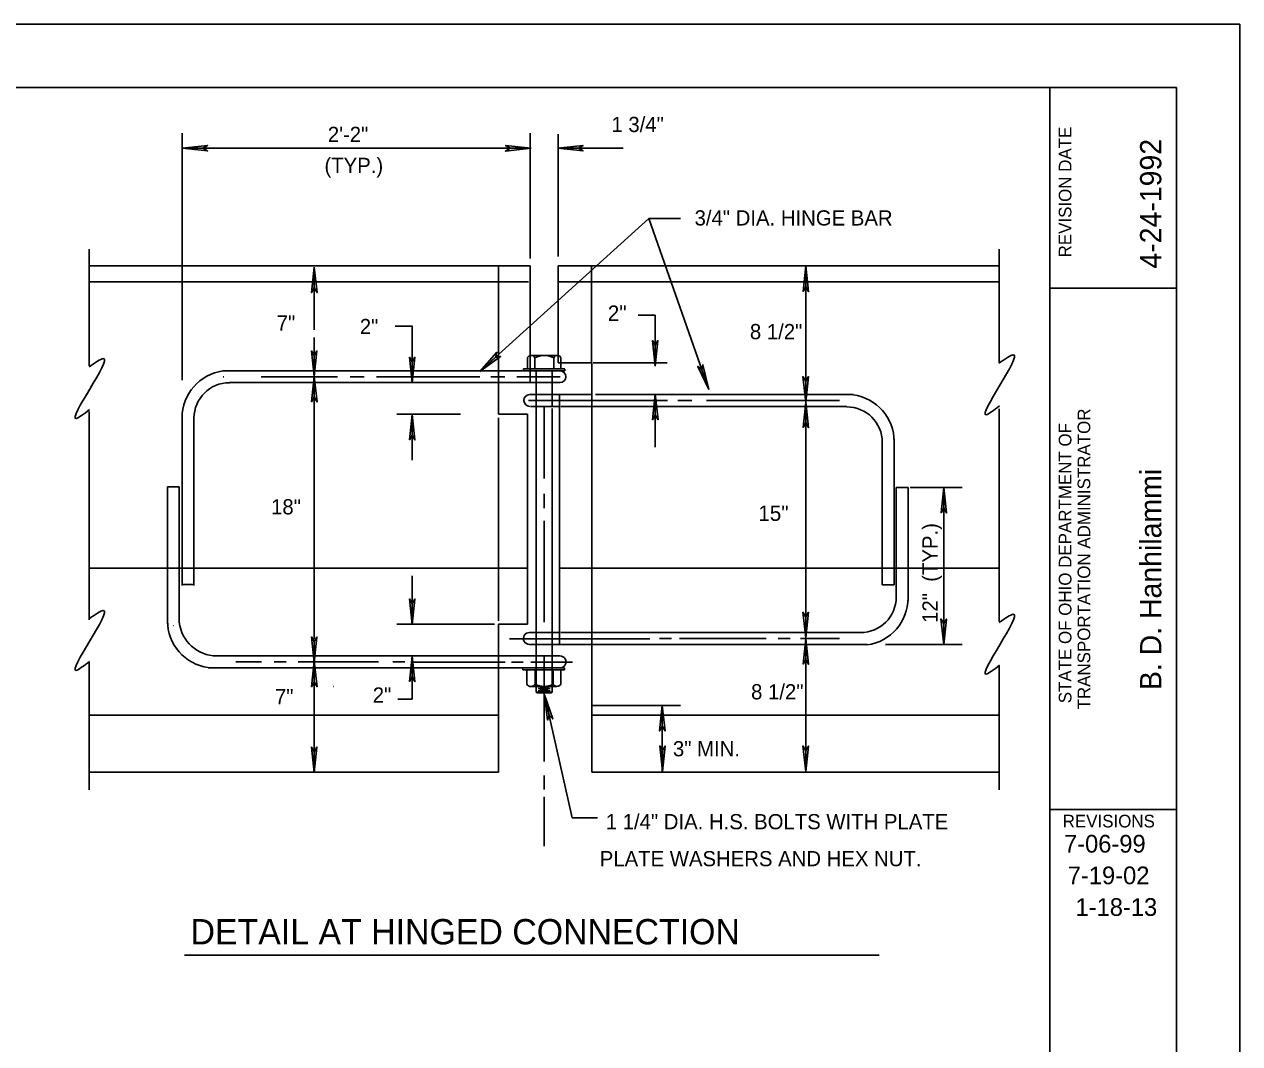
# Model space of a CAD drawing. Extents: x 0 to 34, y 0 to 22.
# Drawn here: x 24.4 to 34, y 13.95 to 22 of the extents above; entities that cross this region are included whole.
import ezdxf

# ---------------------------------------------------------------- set-up
doc = ezdxf.new("R2010")
doc.units = 0
for name, color, linetype in [('SH_Border', 7, 'Continuous'), ('SH_Cut_Line', 7, 'Continuous'), ('SH_Data', 7, 'Continuous'), ('ST_Details', 7, 'Continuous'), ('ST_Text', 7, 'Continuous')]:
    doc.layers.add(name, color=color, linetype=linetype)

msp = doc.modelspace()

# ---------------------------------------------------------------- linework, layer by layer
at = {"layer": 'SH_Border'}
for p, q in [((32.5, 0.5), (32.5, 21.5)), ((32.5, 19.9164), (33.5, 19.9164)), ((32.5, 15.7956), (33.5, 15.7956))]:
    msp.add_line(p, q, dxfattribs=at)
msp.add_lwpolyline([(2, 21.5), (33.5, 21.5), (33.5, 0.5), (2, 0.5)], close=True, dxfattribs=at)
at = {"layer": 'SH_Cut_Line'}
msp.add_lwpolyline([(0, 0), (34, 0), (34, 22), (0, 22)], close=True, dxfattribs=at)
at = {"layer": 'ST_Details'}
for p, q in [((24.9126, 20.2245), (24.9126, 19.3009)), ((32.1002, 20.2245), (32.1002, 19.3234)), ((24.9126, 20.0905), (28.3972, 20.0905)), ((28.1471, 20.0905), (28.1471, 19.175)), ((28.3972, 20.0905), (28.3972, 19.1686)), ((28.616, 20.0905), (32.1002, 20.0905)), ((28.616, 20.0905), (28.616, 19.3252)), ((28.8814, 20.0905), (28.8814, 19.3252)), ((24.9126, 19.9655), (28.3829, 19.9655)), ((28.616, 19.9655), (32.1002, 19.9655)), ((28.3738, 19.2761), (28.3738, 19.3645)), ((28.4018, 19.3835), (28.6123, 19.3835)), ((28.4339, 19.365), (28.4339, 19.2767)), ((28.5823, 19.3651), (28.5823, 19.3097)), ((28.5823, 19.329), (28.5823, 19.2767)), ((28.616, 19.3257), (28.8819, 19.3257)), ((28.639, 19.3646), (28.639, 19.3285)), ((28.639, 19.3265), (28.639, 19.277)), ((28.8819, 19.3257), (28.8819, 19.0756)), ((25.9697, 19.2615), (28.3418, 19.2615)), ((25.9725, 19.2155), (25.9769, 19.2155)), ((28.0861, 19.2155), (28.1949, 19.2155)), ((28.291, 19.2155), (28.6329, 19.2155)), ((28.3424, 19.2615), (28.3944, 19.2615)), ((28.343, 19.2767), (28.343, 19.2617)), ((28.343, 19.2767), (28.3935, 19.2767)), ((28.3738, 19.277), (28.3738, 19.2758)), ((28.3963, 19.2767), (28.4445, 19.2767)), ((28.3967, 19.2615), (28.6692, 19.2615)), ((28.3977, 19.2615), (28.3991, 19.2615)), ((28.4003, 19.2611), (28.3999, 19.2611)), ((28.4054, 19.2767), (28.6692, 19.2767)), ((28.4439, 19.1686), (28.4439, 19.2614)), ((28.5689, 19.1686), (28.5689, 19.2615)), ((28.6698, 19.2758), (28.6698, 19.2629)), ((26.0212, 19.1686), (28.5692, 19.1686)), ((28.1435, 19.1686), (28.6322, 19.1686)), ((28.1471, 19.1662), (28.1471, 18.9185)), ((28.444, 19.1675), (28.444, 19.0752)), ((28.5689, 19.1686), (28.5689, 19.1686)), ((28.5692, 19.1679), (28.5692, 19.0753)), ((28.3945, 19.0753), (28.8819, 19.0753)), ((28.4439, 18.9811), (28.4439, 19.0681)), ((28.543, 19.0753), (28.8819, 19.0753)), ((28.5707, 19.0734), (28.5707, 19.0734)), ((28.5707, 19.0734), (28.5707, 18.9852)), ((28.6291, 19.0753), (28.6291, 17.0969)), ((28.8819, 19.0762), (28.8819, 19.0753)), ((28.8819, 19.075), (28.8819, 17.1041)), ((28.9125, 19.0753), (30.9484, 19.0753)), ((24.9126, 18.9405), (24.9126, 17.296)), ((28.1471, 18.9185), (28.3752, 18.9185)), ((28.3752, 18.9185), (28.3752, 17.26)), ((28.3975, 18.9811), (28.6303, 18.9811)), ((28.444, 18.9781), (28.444, 17.1925)), ((28.5066, 18.9795), (28.5066, 18.412)), ((28.5707, 18.9852), (28.5637, 18.9852)), ((28.5689, 18.9638), (28.5689, 17.1933)), ((28.6243, 18.9811), (28.6298, 18.9811)), ((28.6371, 18.9811), (30.8969, 18.9811)), ((32.1002, 18.963), (32.1002, 17.281)), ((25.6472, 18.8913), (25.6472, 17.5653)), ((25.7409, 18.888), (25.7409, 17.5653)), ((28.1467, 18.8905), (28.1467, 17.2859)), ((31.2709, 18.7256), (31.2709, 17.5708)), ((31.1771, 18.714), (31.1771, 17.5708)), ((25.5306, 18.3446), (25.5306, 17.2655)), ((25.5306, 18.3446), (25.6244, 18.3446)), ((25.6244, 18.3446), (25.6244, 17.2717)), ((31.2869, 18.3415), (31.2869, 17.457)), ((31.2869, 18.3415), (31.3807, 18.3415)), ((31.3807, 18.3415), (31.3807, 17.446)), ((28.5066, 18.289), (28.5066, 18.1777)), ((28.5066, 18.0774), (28.5066, 17.276)), ((24.9126, 17.7038), (28.3764, 17.7038)), ((28.6297, 17.7038), (32.1002, 17.7038)), ((25.6472, 17.574), (25.7409, 17.574)), ((31.1771, 17.5708), (31.2709, 17.5708)), ((28.1471, 17.2615), (28.3752, 17.2615)), ((28.1471, 17.2612), (28.1471, 16.0906)), ((28.3908, 17.194), (28.6289, 17.194)), ((28.444, 17.1874), (28.444, 17.1059)), ((28.5689, 17.1866), (28.5689, 17.1088)), ((28.6371, 17.194), (31.0067, 17.194)), ((28.39, 17.1002), (28.8819, 17.1002)), ((28.444, 17.1014), (28.444, 17.1006)), ((28.444, 17.0999), (28.444, 17.0084)), ((28.5689, 17.1021), (28.5689, 17.1006)), ((28.5692, 17.1006), (28.5692, 17.0084)), ((28.8819, 17.1002), (28.8819, 16.0904)), ((28.8836, 17.1002), (31.0582, 17.1002)), ((25.9195, 17.0095), (28.147, 17.0095)), ((28.1489, 17.0095), (28.4447, 17.0095)), ((28.444, 17.0035), (28.444, 16.8632)), ((28.4447, 17.0095), (28.6311, 17.0095)), ((28.5692, 17.003), (28.5692, 16.7688)), ((24.9126, 16.966), (24.9126, 15.9519)), ((25.854, 16.9145), (28.3838, 16.9145)), ((28.1471, 16.9145), (28.6378, 16.9145)), ((28.2494, 16.9609), (28.341, 16.9609)), ((28.3394, 16.899), (28.3394, 16.914)), ((28.3394, 16.899), (28.6677, 16.899)), ((28.6375, 16.899), (28.3704, 16.899)), ((28.3704, 16.899), (28.3704, 16.7859)), ((28.4007, 16.96), (28.7314, 16.96)), ((28.4355, 16.8992), (28.4355, 16.7859)), ((28.5781, 16.8985), (28.5781, 16.7859)), ((28.6368, 16.9145), (28.6679, 16.9145)), ((28.6375, 16.7882), (28.6375, 16.899)), ((28.6677, 16.899), (28.6677, 16.914)), ((32.1002, 16.9343), (32.1002, 15.9519)), ((28.444, 16.8632), (28.444, 16.7694)), ((28.3704, 16.786), (28.3704, 16.7859)), ((28.4019, 16.768), (28.608, 16.768)), ((28.444, 16.768), (28.444, 16.7245)), ((28.444, 16.7245), (28.4504, 16.7183)), ((28.5692, 16.7245), (28.444, 16.7245)), ((28.5644, 16.7183), (28.4504, 16.7183)), ((28.5533, 16.753), (28.4582, 16.753)), ((28.5533, 16.7345), (28.4587, 16.7345)), ((28.4866, 16.7614), (28.4722, 16.7614)), ((28.5379, 16.744), (28.4727, 16.744)), ((28.4829, 16.7614), (28.5398, 16.7614)), ((28.5398, 16.7614), (28.5407, 16.7614)), ((28.5692, 16.7245), (28.5644, 16.7183)), ((28.5692, 16.768), (28.5692, 16.7245)), ((28.6375, 16.7889), (28.6375, 16.7858)), ((28.6375, 16.7858), (28.6375, 16.7858)), ((28.6375, 16.7858), (28.6375, 16.7857)), ((24.9126, 16.5406), (28.1465, 16.5406)), ((28.8819, 16.5406), (32.1002, 16.5406)), ((24.9126, 16.0906), (28.1471, 16.0906)), ((28.8819, 16.0906), (32.1002, 16.0906))]:
    msp.add_line(p, q, dxfattribs=at)
for centre, radius, start, end in [((28.404, 19.35), 0.0335, 102.85428, 154.99735), ((28.404, 19.35), 0.0335, 26.68431, 101.53669), ((28.5081, 19.2266), 0.1569, 61.73624, 118.18233), ((26.0209, 18.8913), 0.3737, 97.86935, 179.99274), ((28.6322, 19.215), 0.0464, 270.01919, 88.663), ((26.0212, 18.888), 0.2803, 90, 180), ((28.3932, 19.0282), 0.0471, 91.77513, 271.52077), ((30.8972, 18.702), 0.3737, 0.00726, 82.13065), ((30.8968, 18.6969), 0.2803, 0, 90), ((31.0067, 17.4742), 0.2803, 270, 360), ((31.007, 17.4671), 0.3737, 277.86935, 359.99274), ((25.9052, 17.2873), 0.3737, 180.00726, 262.13065), ((25.9045, 17.2963), 0.3302, 187.90419, 188.59692), ((25.9234, 17.3107), 0.3012, 186.74105, 269.27009), ((28.39, 17.1471), 0.0469, 88.47247, 269.78916), ((28.6319, 16.962), 0.0475, 266.76227, 266.78113)]:
    msp.add_arc(centre, radius, start, end, dxfattribs=at)
for centre, major_axis, ratio, start_param, end_param in [((28.6107, 19.3531), (-0.0287, 0.0113), 0.989835, 4.904741, 6.264457), ((28.6107, 19.3531), (-0.0287, 0.0113), 0.989835, 3.908711, 4.893587), ((28.6309, 16.962), (0, -0.0476), 0.998249, 0.001757, 3.157409), ((28.4037, 16.8057), (-0.033, -0.0204), 0.959037, 6.264731, 8.296882), ((28.5063, 16.9225), (0.1372, -0.0713), 0.995175, 4.713519, 5.673039), ((28.6078, 16.8018), (0.0161, -0.0297), 0.990774, 4.695138, 6.88027)]:
    msp.add_ellipse(centre, major_axis=major_axis, ratio=ratio, start_param=start_param, end_param=end_param, dxfattribs=at)
for points in [[(32.1002, 19.3234), (32.2112, 19.3884), (31.9982, 18.9154), (32.1027, 18.9859)], [(24.9126, 19.2934), (25.0236, 19.3584), (24.8106, 18.8854), (24.9151, 18.9559)], [(24.9126, 17.3035), (25.0236, 17.3685), (24.8106, 16.8955), (24.9151, 16.966)], [(32.1002, 17.2735), (32.2112, 17.3385), (31.9982, 16.8655), (32.1027, 16.936)]]:
    msp.add_spline(points, degree=3, dxfattribs=at)
at = {"layer": 'ST_Text'}
for p, q in [((25.6472, 21.1405), (25.6472, 19.1882)), ((28.3972, 21.1405), (28.3972, 20.1494)), ((28.616, 21.133), (28.616, 20.1644)), ((25.6472, 21.0204), (28.4028, 21.0204)), ((25.8121, 21.0204), (25.6472, 21.0204)), ((28.2379, 21.0204), (28.4028, 21.0204)), ((28.613, 21.0204), (29.1311, 21.0204)), ((28.7779, 21.0204), (28.613, 21.0204)), ((28.0104, 19.2665), (29.3339, 20.4656)), ((29.8064, 19.1135), (29.3339, 20.4656)), ((29.3339, 20.4656), (29.5827, 20.4656)), ((26.6907, 20.0818), (26.6907, 19.585)), ((26.6907, 19.9169), (26.6907, 20.0818)), ((30.5728, 20.0905), (30.5728, 19.3683)), ((30.5728, 19.9255), (30.5728, 20.0905)), ((29.2493, 19.7021), (29.3844, 19.7021)), ((29.3844, 19.7021), (29.3844, 19.2999)), ((27.3289, 19.6162), (27.4641, 19.6162)), ((27.4641, 19.6165), (27.4641, 19.2032)), ((26.6907, 19.5265), (26.6907, 19.2183)), ((29.3844, 19.4648), (29.3844, 19.2999)), ((30.5728, 19.4249), (30.5728, 19.0155)), ((26.6907, 19.3832), (26.6907, 19.2183)), ((27.4641, 19.3329), (27.4641, 19.168)), ((28.1216, 19.3673), (27.9994, 19.2566)), ((28.8937, 19.3264), (29.4779, 19.3264)), ((26.2708, 19.2155), (26.8732, 19.2155)), ((26.6907, 19.2183), (26.6907, 17.1442)), ((26.6907, 19.0534), (26.6907, 19.2183)), ((26.9736, 19.2155), (27.086, 19.2155)), ((27.1814, 19.2155), (27.9982, 19.2155)), ((29.752, 19.2691), (29.8064, 19.1135)), ((30.5728, 19.1805), (30.5728, 19.0155)), ((28.3826, 19.028), (29.4798, 19.028)), ((29.3844, 18.9117), (29.3844, 19.0766)), ((29.3844, 19.0733), (29.3844, 18.658)), ((29.5617, 19.028), (29.6729, 19.028)), ((29.788, 19.028), (30.8401, 19.028)), ((30.5728, 19.0155), (30.5728, 17.9445)), ((30.5728, 18.8506), (30.5728, 19.0155)), ((27.3439, 18.9185), (27.8464, 18.9185)), ((27.4641, 18.9179), (27.4641, 18.5575)), ((27.4641, 18.753), (27.4641, 18.9179)), ((31.3971, 18.3415), (31.8088, 18.3415)), ((31.6624, 18.1765), (31.6624, 18.3415)), ((31.6626, 18.3408), (31.6626, 17.1002)), ((26.6907, 18.0439), (26.6907, 17.961)), ((30.5728, 17.9905), (30.5728, 17.1533)), ((26.6907, 17.9461), (26.6907, 17.9083)), ((27.4641, 17.643), (27.4641, 17.26)), ((27.4641, 17.4226), (27.4641, 17.2577)), ((30.5728, 17.3182), (30.5728, 17.1533)), ((27.3439, 17.2605), (28.1157, 17.2605)), ((31.6626, 17.2651), (31.6626, 17.1002)), ((26.6907, 17.1368), (26.6907, 16.9581)), ((26.6907, 17.123), (26.6907, 16.9581)), ((28.2332, 17.1453), (29.3408, 17.1453)), ((29.4179, 17.1471), (29.5116, 17.1471)), ((29.5767, 17.1471), (30.261, 17.1471)), ((30.3554, 17.1471), (30.4501, 17.1471)), ((30.5307, 17.1471), (30.8401, 17.1471)), ((30.5728, 17.1458), (30.5728, 16.4846)), ((30.5728, 16.9809), (30.5728, 17.1458)), ((31.2034, 17.1002), (31.8088, 17.1002)), ((27.4641, 16.8437), (27.4641, 17.0086)), ((27.4641, 17.0085), (27.4641, 16.6683)), ((28.5066, 17.0096), (28.5066, 16.1753)), ((26.0724, 16.9627), (26.2744, 16.9627)), ((26.3744, 16.9627), (26.4681, 16.9627)), ((26.565, 16.9627), (27.199, 16.9627)), ((26.6907, 16.4773), (26.6907, 16.9581)), ((27.3119, 16.9627), (27.4066, 16.9627)), ((27.4524, 16.96), (28.1999, 16.96)), ((28.0464, 16.9611), (28.0474, 16.9611)), ((26.8435, 16.768), (26.8451, 16.768)), ((28.5086, 16.703), (28.7277, 15.7301)), ((28.5449, 16.5422), (28.5086, 16.703)), ((26.6883, 16.6332), (26.6883, 16.6332)), ((26.6898, 16.6804), (26.6913, 16.6804)), ((27.3515, 16.6675), (27.4641, 16.6675)), ((28.877, 16.6176), (29.5841, 16.6176)), ((29.4391, 16.4533), (29.4391, 16.6182)), ((29.4394, 16.6176), (29.4394, 16.0892)), ((30.5728, 16.6299), (30.5728, 16.0966)), ((26.6907, 16.2576), (26.6907, 16.5093)), ((26.6907, 16.2529), (26.6907, 16.088)), ((29.4411, 16.2616), (29.4411, 16.0966)), ((30.5728, 16.2616), (30.5728, 16.0966)), ((28.5066, 16.064), (28.5066, 15.9552)), ((28.5066, 15.8971), (28.5066, 15.5077)), ((28.7277, 15.7301), (28.9271, 15.7301)), ((25.6663, 14.645), (31.152, 14.645))]:
    msp.add_line(p, q, dxfattribs=at)
for points in [[(25.6472, 21.0204), (25.8481, 20.9992), (25.8121, 21.0204), (25.8489, 21.0424)], [(28.4028, 21.0204), (28.2019, 21.0415), (28.2379, 21.0204), (28.2011, 20.9984)], [(28.613, 21.0204), (28.8139, 20.9992), (28.7779, 21.0204), (28.8147, 21.0424)], [(26.6907, 20.0818), (26.6695, 19.8809), (26.6907, 19.9169), (26.7127, 19.8801)], [(30.5728, 20.0905), (30.5516, 19.8895), (30.5728, 19.9255), (30.5948, 19.8888)], [(29.3844, 19.2999), (29.4056, 19.5008), (29.3844, 19.4648), (29.3624, 19.5015)], [(26.6907, 19.2183), (26.7119, 19.4192), (26.6907, 19.3832), (26.6687, 19.42)], [(27.9994, 19.2566), (28.1625, 19.3759), (28.1216, 19.3673), (28.1341, 19.4083)], [(27.4641, 19.168), (27.4853, 19.3689), (27.4641, 19.3329), (27.4421, 19.3696)], [(29.8064, 19.1135), (29.7601, 19.31), (29.752, 19.2691), (29.7192, 19.2965)], [(26.6907, 19.2183), (26.6695, 19.0174), (26.6907, 19.0534), (26.7127, 19.0166)], [(30.5728, 19.0155), (30.5939, 19.2165), (30.5728, 19.1805), (30.5508, 19.2172)], [(29.3844, 19.0766), (29.3633, 18.8757), (29.3844, 18.9117), (29.4064, 18.875)], [(30.5728, 19.0155), (30.5516, 18.8146), (30.5728, 18.8506), (30.5948, 18.8139)], [(27.4641, 18.9179), (27.4429, 18.717), (27.4641, 18.753), (27.4861, 18.7162)], [(31.6624, 18.3415), (31.6412, 18.1405), (31.6624, 18.1765), (31.6844, 18.1398)], [(27.4641, 17.2577), (27.4853, 17.4586), (27.4641, 17.4226), (27.4421, 17.4594)], [(30.5728, 17.1533), (30.5939, 17.3542), (30.5728, 17.3182), (30.5508, 17.355)], [(31.6626, 17.1002), (31.6838, 17.3011), (31.6626, 17.2651), (31.6406, 17.3019)], [(26.6907, 16.9581), (26.7119, 17.159), (26.6907, 17.123), (26.6687, 17.1598)], [(30.5728, 17.1458), (30.5516, 16.9449), (30.5728, 16.9809), (30.5948, 16.9441)], [(27.4641, 17.0086), (27.4429, 16.8077), (27.4641, 16.8437), (27.4861, 16.807)], [(26.6907, 16.9671), (26.6696, 16.7663), (26.6907, 16.8023), (26.7127, 16.7655)], [(28.5086, 16.703), (28.5321, 16.5025), (28.5449, 16.5422), (28.5744, 16.5112)], [(29.4391, 16.6182), (29.4179, 16.4173), (29.4391, 16.4533), (29.4611, 16.4166)], [(26.6907, 16.088), (26.7119, 16.2889), (26.6907, 16.2529), (26.6687, 16.2896)], [(29.4411, 16.0966), (29.4623, 16.2976), (29.4411, 16.2616), (29.4191, 16.2983)], [(30.5728, 16.0966), (30.5939, 16.2976), (30.5728, 16.2616), (30.5508, 16.2983)]]:
    msp.add_lwpolyline(points, close=True, dxfattribs=at)

# ---------------------------------------------------------------- texts
at = {"layer": 'SH_Data'}
for s, height, rotation, p in [('REVISION DATE', 0.1, 90, (32.671, 20.1583)), ('4-24-1992', 0.168, 90, (33.381, 20.0701)), ('TRANSPORTATION ADMINISTRATOR', 0.1, 90, (32.8198, 16.5868)), ('STATE OF OHIO DEPARTMENT OF', 0.1, 90, (32.671, 16.6356)), ('B. D. Hanhilammi', 0.168, 90, (33.381, 16.7396)), ('REVISIONS', 0.1, 360, (32.602, 15.6545)), ('7-06-99', 0.14, 360, (32.6122, 15.4556)), ('7-19-02', 0.14, 360, (32.642, 15.2056)), ('1-18-13', 0.14, 360, (32.7032, 14.9556))]:
    msp.add_text(s, height=height, rotation=rotation, dxfattribs=at).set_placement(p)
at = {"layer": 'ST_Text'}
for s, height, p in [('1 3/4"', 0.12, (29.0379, 21.1487)), ('2\'-2"', 0.12, (26.7981, 21.0703)), ('(TYP.)', 0.12, (26.7716, 20.8253)), ('3/4" DIA. HINGE BAR', 0.119999, (29.6947, 20.4103)), ('2"', 0.1215, (29.0095, 19.6569)), ('7"', 0.12008, (26.3941, 19.5799)), ('2"', 0.12, (27.0507, 19.5522)), ('8 1/2"', 0.12008, (30.1316, 19.512)), ('18"', 0.12008, (26.3499, 18.1278)), ('15"', 0.1215, (30.1985, 18.0764)), ('7"', 0.12008, (26.3804, 16.6276)), ('2"', 0.12, (27.1529, 16.6409)), ('8 1/2"', 0.12, (30.141, 16.6664)), ('3" MIN.', 0.12, (29.5239, 16.2164)), ('1 1/4" DIA. H.S. BOLTS WITH PLATE', 0.12, (28.9931, 15.6401)), ('PLATE WASHERS AND HEX NUT. ', 0.12, (28.9457, 15.3478)), ('DETAIL AT HINGED CONNECTION', 0.2, (25.7138, 14.7306))]:
    msp.add_text(s, height=height, dxfattribs=at).set_placement(p)
msp.add_text('12"  (TYP.)', height=0.12, rotation=90, dxfattribs=at).set_placement((31.6139, 17.2707))

doc.saveas('drawing.dxf')
